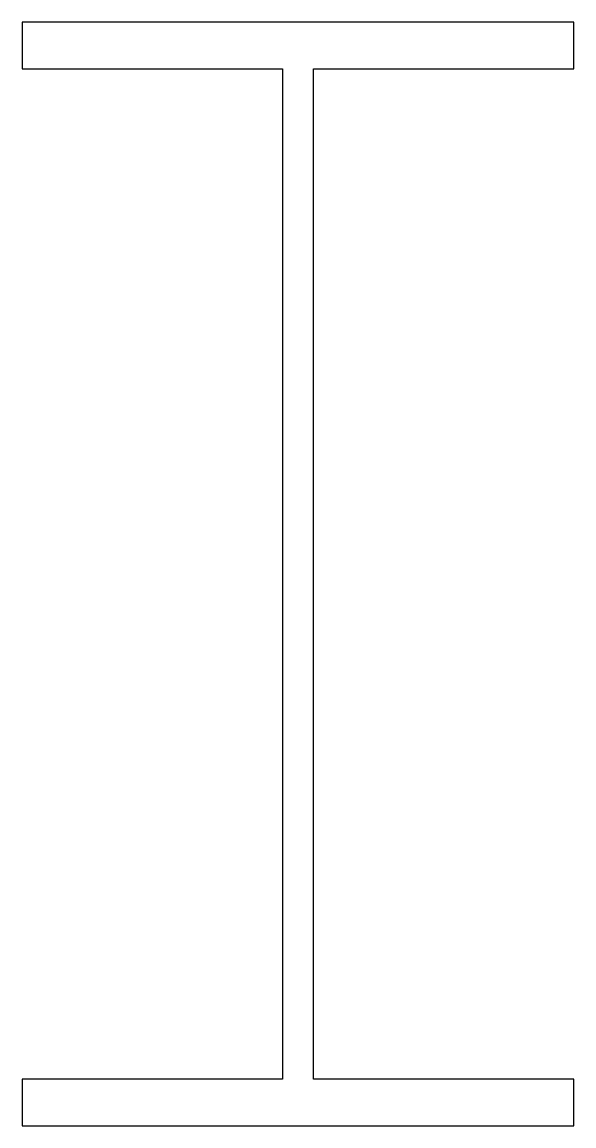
# Model space of a CAD drawing. Header units: millimetres. Extents: x 0 to 100, y 0 to 200.
import ezdxf

# ---------------------------------------------------------------- set-up
doc = ezdxf.new("R2010")
doc.units = ezdxf.units.MM

msp = doc.modelspace()

# ---------------------------------------------------------------- linework, layer by layer
at = {"color": 7, "linetype": 'Continuous'}
for p, q in [((100, 200), (0, 200)), ((0, 200), (0, 191.5)), ((100, 191.5), (100, 200)), ((0, 191.5), (47.2, 191.5)), ((47.2, 191.5), (47.2, 8.5)), ((52.8, 8.5), (52.8, 191.5)), ((52.8, 191.5), (100, 191.5)), ((47.2, 8.5), (0, 8.5)), ((0, 8.5), (0, 0)), ((100, 8.5), (52.8, 8.5)), ((100, 0), (100, 8.5)), ((0, 0), (100, 0))]:
    msp.add_line(p, q, dxfattribs=at)

doc.saveas('drawing.dxf')
